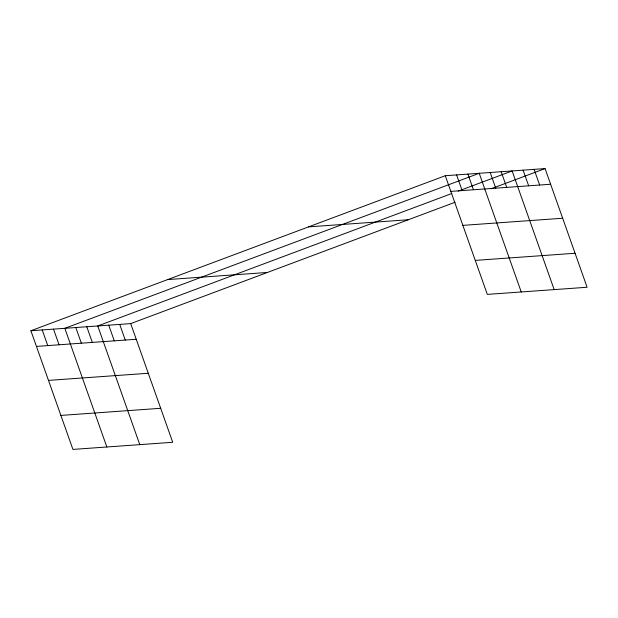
<?xml version="1.0" encoding="UTF-8"?>
<svg xmlns="http://www.w3.org/2000/svg" width="618" height="618" viewBox="0 0 618 618"><rect width="100%" height="100%" fill="white"/><g stroke="black" fill="none" stroke-linecap="round" stroke-linejoin="round"><path stroke-width="0.93" d="M30.9 330.746L130.692 323.608L172.716 442.279L72.924 449.417L30.9 330.746L445.284 175.721L545.076 168.583L587.1 287.254L487.308 294.392L445.284 175.721M451.866 193.488L97.76 325.964L139.784 444.636M458.17 191.132L512.144 170.939L554.168 289.61M130.692 323.608L455.111 202.24M491.094 188.776L545.076 168.583M450.831 191.379L550.623 184.249M308.536 226.876L408.328 219.745M462.874 225.369L562.658 218.239M167.648 279.583L267.439 272.453M475.273 260.394L575.064 253.264M36.447 346.404L136.238 339.274M48.482 380.394L148.274 373.264M60.888 415.42L160.672 408.289M534.099 169.371L539.645 185.029M523.122 170.151L528.668 185.817M501.167 171.727L506.714 187.385M490.19 172.507L495.736 188.166M521.237 291.966L479.213 173.295L64.828 328.32L106.852 446.992M467.903 174.098L473.45 189.765M456.594 174.909L462.14 190.568M119.714 324.396L125.261 340.054M108.737 325.184L114.284 340.842M86.783 326.752L92.329 342.411M75.805 327.532L81.352 343.191M53.519 329.124L59.065 344.79M42.209 329.935L47.756 345.593"/></g></svg>
